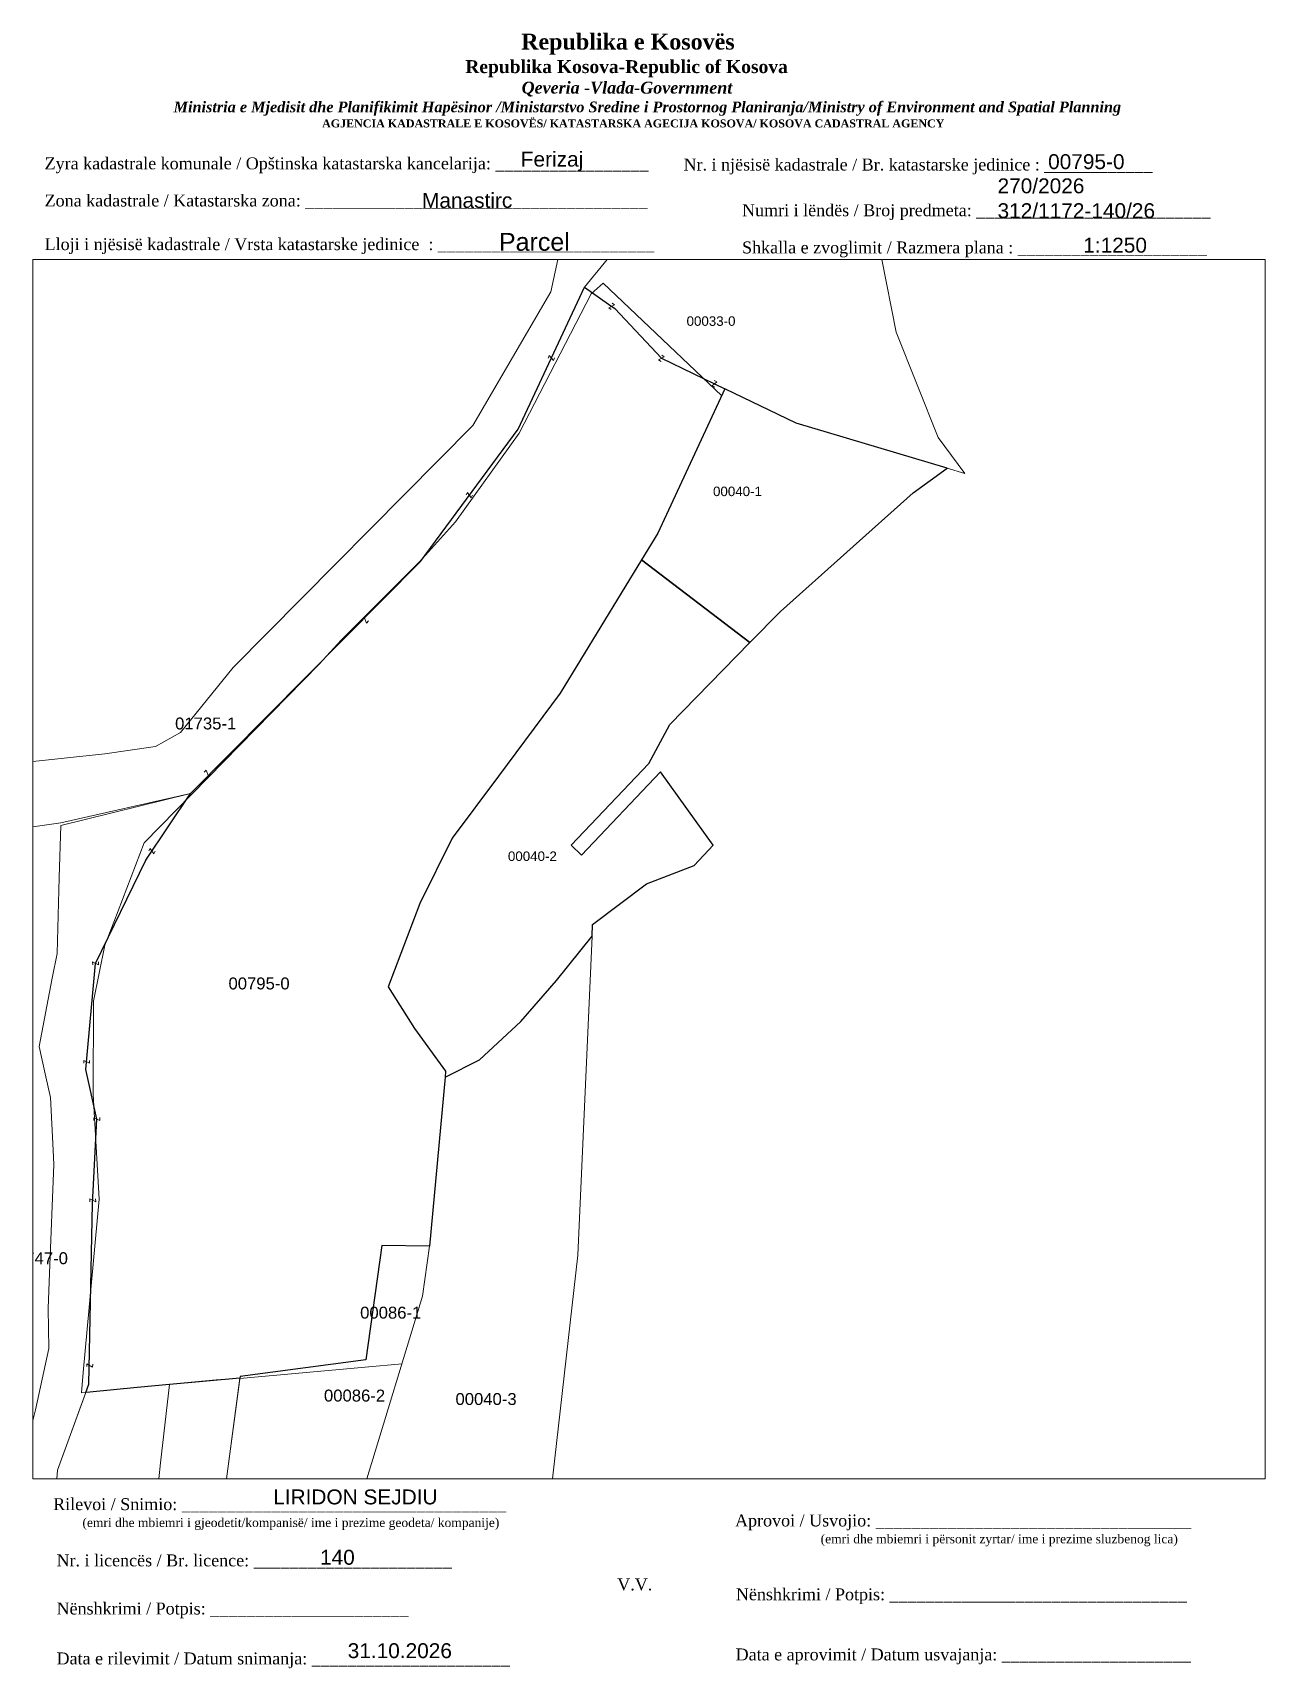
# Paper-space layout 'Manuali' of a CAD drawing. Header units: metres, sheet in millimetres. Extents: x 1 to 208, y 2 to 276.
# The model-space entities are those that its viewports show. They can reach past a viewport. Long polylines and large blocks are cut down to what shows.
import ezdxf

# ---------------------------------------------------------------- set-up
doc = ezdxf.new("R2010")
doc.units = ezdxf.units.M
doc.layers.get('0').update_dxf_attribs({"lineweight": 0})
for name, color, linetype, lineweight in [('Korniza e jashtme', 7, 'Continuous', 0), ('Nr-Kojshi', 251, 'Continuous', 0), ('parc e bashkuar', 7, 'Continuous', 0), ('parc fqinje', 251, 'Continuous', 0), ('Parc-Kojshi', 251, 'Continuous', 0), ('rregullimi 1', 1, 'Continuous', 0), ('rregullimi pikat', 1, 'Continuous', 0)]:
    doc.layers.add(name, color=color, linetype=linetype, lineweight=lineweight)
doc.layers.add('parc pa prek bashkuar', color=7, linetype='Continuous')
doc.layers.add('symbol 1', color=1, linetype='Continuous', lineweight=0, plot=False)
doc.styles.get("Standard").update_dxf_attribs({"font": 'arial.ttf'})

msp = doc.modelspace()

# ---------------------------------------------------------------- linework, layer by layer
at = {"layer": 'parc fqinje', "lineweight": -3, "flags": 128}
for points in [[(7508521.4, 4691300.77), (7508489.74, 4691310.22), (7508474.8, 4691317.42), (7508460.72, 4691287.2), (7508457.31, 4691281.62), (7508480.03, 4691264.23), (7508486.42, 4691270.74), (7508514.23, 4691295.64)], [(7508458.87, 4691238.92), (7508463.23, 4691247.11), (7508480.03, 4691264.23), (7508457.31, 4691281.62), (7508440.26, 4691253.67), (7508427.35, 4691236.28), (7508417.62, 4691223.23), (7508410.85, 4691209.57), (7508404.22, 4691192.06), (7508409.74, 4691183.34), (7508416.26, 4691174.39), (7508416.15, 4691173.19), (7508423.38, 4691176.79), (7508432.06, 4691184.83), (7508439.53, 4691193.43), (7508446.96, 4691202.74), (7508447.06, 4691205.13), (7508458.39, 4691213.68), (7508468.36, 4691217.5), (7508472.36, 4691221.79), (7508466.84, 4691229.46), (7508461.32, 4691237.14), (7508444.75, 4691219.72), (7508442.58, 4691221.79)]]:
    msp.add_lwpolyline(points, close=True, dxfattribs=at)
at = {"layer": 'parc pa prek bashkuar', "flags": 128}
msp.add_lwpolyline([(7508409.74, 4691183.34), (7508416.26, 4691174.39), (7508416.15, 4691173.19), (7508412.88, 4691137.76), (7508402.93, 4691137.87), (7508399.51, 4691113.94), (7508373.18, 4691110.41), (7508373.14, 4691110.1), (7508370.04, 4691109.82), (7508368.18, 4691109.64), (7508361.5, 4691109.01), (7508358.41, 4691108.71), (7508351.64, 4691108.08), (7508341.73, 4691107.14), (7508340.88, 4691107.09), (7508341.5, 4691108.78), (7508342.28, 4691146.6), (7508343.16, 4691164.36), (7508340.88, 4691174.73), (7508342.9, 4691197), (7508353.43, 4691218.61), (7508362.82, 4691232.6), (7508410.98, 4691281.27), (7508431.5, 4691309.01), (7508445.34, 4691338.76), (7508450.4, 4691335.18), (7508451.73, 4691334.25), (7508461.49, 4691323.83), (7508474.8, 4691317.42), (7508460.72, 4691287.2), (7508457.31, 4691281.62), (7508440.26, 4691253.67), (7508427.35, 4691236.28), (7508417.62, 4691223.23), (7508410.85, 4691209.57), (7508404.22, 4691192.06), (7508409.74, 4691183.34)], dxfattribs=at)
at = {"layer": 'Parc-Kojshi', "flags": 128}
for points in [[(7508321.07, 4691224.34), (7508335.63, 4691226.47), (7508362.82, 4691232.6), (7508410.98, 4691281.27), (7508431.5, 4691309.01), (7508445.34, 4691338.76), (7508462.93, 4691360.1)], [(7508443.73, 4691362.43), (7508438.28, 4691337.79), (7508422, 4691309.74), (7508371.71, 4691259.02), (7508360.72, 4691245.37), (7508355.45, 4691242.46), (7508344.85, 4691240.94), (7508329.17, 4691239.29), (7508313.28, 4691237.61)], [(7508332.16, 4691061.34), (7508334.93, 4691090.79), (7508341.5, 4691108.78), (7508342.28, 4691146.6), (7508343.16, 4691164.36), (7508340.88, 4691174.73), (7508342.9, 4691197), (7508353.43, 4691218.61), (7508362.82, 4691232.6), (7508335.62, 4691225.89), (7508335.3, 4691215.04), (7508334.83, 4691199.06), (7508333.83, 4691193.88), (7508331.06, 4691179.58), (7508332.5, 4691173.24), (7508333.48, 4691168.87), (7508334.01, 4691157.87), (7508334.15, 4691154.87), (7508333.26, 4691132.05), (7508332.94, 4691124.7), (7508333.14, 4691116.32), (7508330.35, 4691103.43), (7508325.13, 4691084.42)], [(7508416.15, 4691173.19), (7508423.38, 4691176.79), (7508432.06, 4691184.83), (7508439.53, 4691193.43), (7508446.96, 4691202.74), (7508443.96, 4691135.85), (7508435.66, 4691062.25), (7508434.61, 4691062.79), (7508423.96, 4691068.16), (7508398.65, 4691085.26), (7508411.45, 4691127.24), (7508412.88, 4691137.76), (7508416.15, 4691173.19)], [(7508402.93, 4691137.87), (7508412.88, 4691137.76), (7508411.45, 4691127.24), (7508398.65, 4691085.26), (7508396.13, 4691073.88), (7508388.37, 4691029.88), (7508384.11, 4691010.62), (7508381.89, 4690992.71), (7508376.37, 4690965.56), (7508376.35, 4690965.45), (7508368.55, 4690975.08), (7508361.91, 4690980.35), (7508362.94, 4691008.5), (7508364.62, 4691026.8), (7508366.37, 4691052.33), (7508369.22, 4691080.53), (7508373.18, 4691110.41), (7508399.51, 4691113.94), (7508402.93, 4691137.87)], [(7508407.13, 4691113.06), (7508399.38, 4691112.37), (7508373.12, 4691109.99)], [(7508358.41, 4691108.71), (7508356.51, 4691092.3), (7508353.23, 4691060.99), (7508352.89, 4691051.32), (7508332.16, 4691051.84), (7508332.16, 4691061.34), (7508334.93, 4691090.79), (7508340.88, 4691107.09), (7508351.64, 4691108.08), (7508358.41, 4691108.71)], [(7508357.21, 4690983.17), (7508354.42, 4691006.83), (7508352.56, 4691029.07), (7508352.59, 4691043.54), (7508352.89, 4691051.32), (7508353.23, 4691060.99), (7508356.51, 4691092.3), (7508358.41, 4691108.71), (7508373.14, 4691110.1), (7508369.22, 4691080.53), (7508366.37, 4691052.33), (7508364.62, 4691026.8), (7508362.94, 4691008.5), (7508361.91, 4690980.35), (7508357.21, 4690983.17)], [(7508325.13, 4691084.42), (7508330.35, 4691103.43)]]:
    msp.add_lwpolyline(points, dxfattribs=at)
msp.add_lwpolyline([(7508506.82, 4691349.02), (7508498, 4691367.51), (7508489.82, 4691373.13), (7508462.93, 4691360.1), (7508445.34, 4691338.76), (7508450.4, 4691335.18), (7508451.73, 4691334.25), (7508461.49, 4691323.83), (7508474.8, 4691317.42), (7508489.74, 4691310.22), (7508521.4, 4691300.77), (7508525.04, 4691299.69), (7508519.49, 4691307.2), (7508510.67, 4691329.3)], close=True, dxfattribs=at)
at = {"layer": 'Parc-Kojshi'}
for points in [[(7508332.5, 4691173.24), (7508331.06, 4691179.58)], [(7508333.48, 4691168.87), (7508332.5, 4691173.24)], [(7508334.01, 4691157.87), (7508333.48, 4691168.87)], [(7508334.15, 4691154.87), (7508334.01, 4691157.87)], [(7508333.26, 4691132.05), (7508334.15, 4691154.87)], [(7508332.94, 4691124.7), (7508333.26, 4691132.05)], [(7508333.14, 4691116.32), (7508332.94, 4691124.7)], [(7508330.35, 4691103.43), (7508333.14, 4691116.32)]]:
    msp.add_lwpolyline(points, dxfattribs=at)
at = {"layer": 'rregullimi 1', "flags": 128}
msp.add_lwpolyline([(7508339.96, 4691107), (7508340.29, 4691111.23), (7508343.68, 4691147.58), (7508342.37, 4691169.53), (7508342.5, 4691189.09), (7508344.88, 4691200.85), (7508346.7, 4691205.64), (7508353.11, 4691222.3), (7508389.73, 4691259.74), (7508394.38, 4691264.77), (7508410.78, 4691281.18), (7508418.36, 4691289.55), (7508431.66, 4691308.17), (7508446.77, 4691337.35), (7508449.25, 4691339.55)], dxfattribs=at)
at = {"layer": 'rregullimi pikat', "flags": 128}
msp.add_lwpolyline([(7508340.88, 4691107.09), (7508339.96, 4691107), (7508340.29, 4691111.23), (7508343.68, 4691147.58), (7508342.37, 4691169.53), (7508342.5, 4691189.09), (7508344.88, 4691200.85), (7508346.7, 4691205.64), (7508353.11, 4691222.3), (7508389.73, 4691259.74), (7508394.38, 4691264.77), (7508410.78, 4691281.18), (7508418.36, 4691289.55), (7508431.66, 4691308.17), (7508446.77, 4691337.35), (7508449.25, 4691339.55), (7508474.13, 4691315.98)], dxfattribs=at)
at = {"layer": 'symbol 1', "flags": 128}
for points in [[(7508451.15, 4691335.39), (7508451.65, 4691335.05), (7508450.47, 4691334.38), (7508450.97, 4691334.04)], [(7508439.09, 4691323.94), (7508438.84, 4691323.39), (7508437.98, 4691324.43), (7508437.73, 4691323.88)], [(7508461.58, 4691324.5), (7508462.08, 4691324.17), (7508460.9, 4691323.49), (7508461.4, 4691323.16)], [(7508472.55, 4691319.15), (7508473.11, 4691318.93), (7508472.09, 4691318.03), (7508472.65, 4691317.8)], [(7508421.9, 4691295.11), (7508421.6, 4691294.59), (7508420.85, 4691295.73), (7508420.55, 4691295.21)], [(7508400.09, 4691268.77), (7508399.69, 4691268.32), (7508399.18, 4691269.58), (7508398.78, 4691269.13)], [(7508366.99, 4691236.71), (7508366.59, 4691236.26), (7508366.09, 4691237.52), (7508365.69, 4691237.07)], [(7508355.42, 4691220.54), (7508355.14, 4691220), (7508354.34, 4691221.1), (7508354.06, 4691220.57)], [(7508342.3, 4691196.7), (7508342.29, 4691197.3), (7508343.51, 4691196.71), (7508343.51, 4691197.31)], [(7508340.43, 4691176.07), (7508340.42, 4691176.67), (7508341.64, 4691176.08), (7508341.64, 4691176.68)], [(7508342.56, 4691164.06), (7508342.55, 4691164.66), (7508343.77, 4691164.07), (7508343.77, 4691164.67)], [(7508341.71, 4691147.05), (7508341.71, 4691147.65), (7508342.93, 4691147.06), (7508342.92, 4691147.66)]]:
    msp.add_lwpolyline(points, dxfattribs=at)
at = {"layer": 'symbol 1', "elevation": 665.3, "flags": 128}
msp.add_lwpolyline([(7508341.04, 4691112.5), (7508341.1, 4691113.09), (7508342.25, 4691112.38), (7508342.31, 4691112.98)], dxfattribs=at)

# ---------------------------------------------------------------- texts
at = {"layer": 'Nr-Kojshi'}
for s, height, p in [('00033-0', 2, (7508466.76, 4691330.63)), ('00040-1', 2, (7508472.3, 4691294.94)), ('01735-1 ', 2.5, (7508359.57, 4691246.04)), ('00040-2', 2, (7508429.32, 4691218.47)), ('00747-0', 2.5, (7508324.3, 4691133.96)), ('00086-1', 2.5, (7508398.35, 4691122.55)), ('00086-2', 2.5, (7508390.77, 4691105.17)), ('00040-3', 2.5, (7508418.33, 4691104.45))]:
    msp.add_text(s, height=height, dxfattribs=at).set_placement(p)
at = {"layer": 'parc e bashkuar'}
msp.add_text('00795-0', height=2.5, dxfattribs=at).set_placement((7508370.76, 4691191.55))

psp = doc.layouts.new('Manuali')

# ---------------------------------------------------------------- texts
for s, p in [('00795-0', (171.22, 253.18)), ('1:1250', (177.11, 239.17)), ('LIRIDON SEJDIU ', (41.3, 29.28)), ('140', (49.15, 19.16)), ('31.10.2026', (53.79, 3.5))]:
    psp.add_text(s, height=2.5).set_placement(p)
for s, insert, char_height, width, attachment_point in [('\\pi77.297;{\\fBook Antiqua|b1|i0|c0|p18;\\H1.333x;Republika e Kosovës\\fTimes New Roman|b1|i0|c0|p18;\\P\\pi67.927;\\fBook Antiqua|b1|i0|c0|p18;\\H0.8125x;Republika Kosova-Republic of Kosova\\fTimes New Roman|b1|i0|c0|p18;\\P\\pi77.378;\\fBook Antiqua|b1|i1|c0|p18;\\H0.9233x;Qeveria -Vlada-Government \\P\\pi13.032,l6,t23.033;\\fTimes New Roman|b1|i1|c0|p18;\\H0.9x;Ministria e Mjedisit dhe Planifikimit Hapësinor /Ministarstvo Sredine i Prostornog Planiranja/Ministry of Environment and Spatial Planning\\P\\pi43.931,l0,tz;\\fBook Antiqua|b1|i0|c0|p18;\\H0.7406x;AGJENCIA KADASTRALE E KOSOVËS/ KATASTARSKA AGECIJA KOSOVA/ KOSOVA CADASTRAL AGENCY}', (5.57, 275.89), 2, 191.8237, 1), ('{\\fTimes New Roman|b0|i0|c0|p18;Zyra kadastrale komunale / Opštinska katastarska kancelarija: _________________}', (2.98, 255.14), 2, 100.6873, 1), ('Ferizaj', (88.05, 254.47), 2.5, 9.9735, 5), ('{\\fTimes New Roman|b0|i0|c0|p18;Nr. i njësisë kadastrale / Br. katastarske jedinice : ____________}', (110.1, 254.94), 2, 79.9484, 1), ('270/2026\\P312/1172-140/26\\P', (162.74, 251.62), 2.5, 28.8281, 1), ('{\\fTimes New Roman|b0|i0|c0|p18;Zona kadastrale / Katastarska zona: ______________________________________}', (2.98, 248.91), 2, 100.6873, 1), ('Manastirc', (73.82, 247.91), 2.5, 9.9735, 5), ('{\\fTimes New Roman|b0|i0|c0|p18;Numri i lëndës / Broj predmeta: __________________________}', (119.91, 247.28), 2, 79.9484, 1), ('{\\fTimes New Roman|b0|i0|c0|p18;Lloji i njësisë kadastrale / Vrsta katastarske jedinice  : ________________________}', (2.98, 241.59), 2, 100.6873, 1), ('{\\fArial|b0|i0|c0|p34;Parcel}', (85.09, 240.96), 3, 11.2939, 5), ('{\\fTimes New Roman|b0|i0|c0|p18;Shkalla e zvoglimit / Razmera plana : _____________________}', (119.91, 241.04), 2, 79.9484, 1), ('{\\fTimes New Roman|b0|i0|c0|p18;Rilevoi / Snimio: ____________________________________\\P     \\H0.75x;(emri dhe mbiemri i gjeodetit/kompanisë/ ime i prezime geodeta/ kompanije)}', (42.38, 27.65), 2, 74.7958, 5), ('{\\fTimes New Roman|b0|i0|c0|p18; Aprovoi / Usvojio: ___________________________________\\P                    \\H0.75x;(emri dhe mbiemri i përsonit zyrtar/ ime i prezime sluzbenog lica)}', (117.98, 27.58), 2, 83.344, 1), ('{\\fTimes New Roman|b0|i0|c0|p18;Nr. i licencës / Br. licence: ______________________\\P                                }', (4.98, 20.89), 2, 83.344, 1), ('{\\fTimes New Roman|b0|i0|c0|p18;V.V.                                 }', (101.92, 15.84), 2, 5.7076, 5), ('{\\fTimes New Roman|b0|i0|c0|p18; Nënshkrimi / Potpis: _________________________________}', (118.12, 15.2), 2, 83.344, 1), ('{\\fTimes New Roman|b0|i0|c0|p18;Nënshkrimi / Potpis: ______________________\\P                                 }', (4.98, 12.82), 2, 83.344, 1), ('{\\fTimes New Roman|b0|i0|c0|p18;Data e rilevimit / Datum snimanja: ______________________\\P                                 }', (4.98, 4.45), 2, 83.344, 1), ('{\\fTimes New Roman|b0|i0|c0|p18; Data e aprovimit / Datum usvajanja: _____________________}', (118.07, 5.12), 2, 83.344, 1)]:
    psp.add_mtext(s, dxfattribs=dict(insert=insert, char_height=char_height, width=width, attachment_point=attachment_point))

# ---------------------------------------------------------------- viewports
at = {"layer": 'Korniza e jashtme', "view_target_point": (370776.43, 310629.57)}
psp.add_viewport(center=(104.31, 135.78), size=(206.65, 204.4572), view_center_point=(7137682.46, 4380587.17), view_height=255.5715, dxfattribs=at)

doc.saveas('drawing.dxf')
